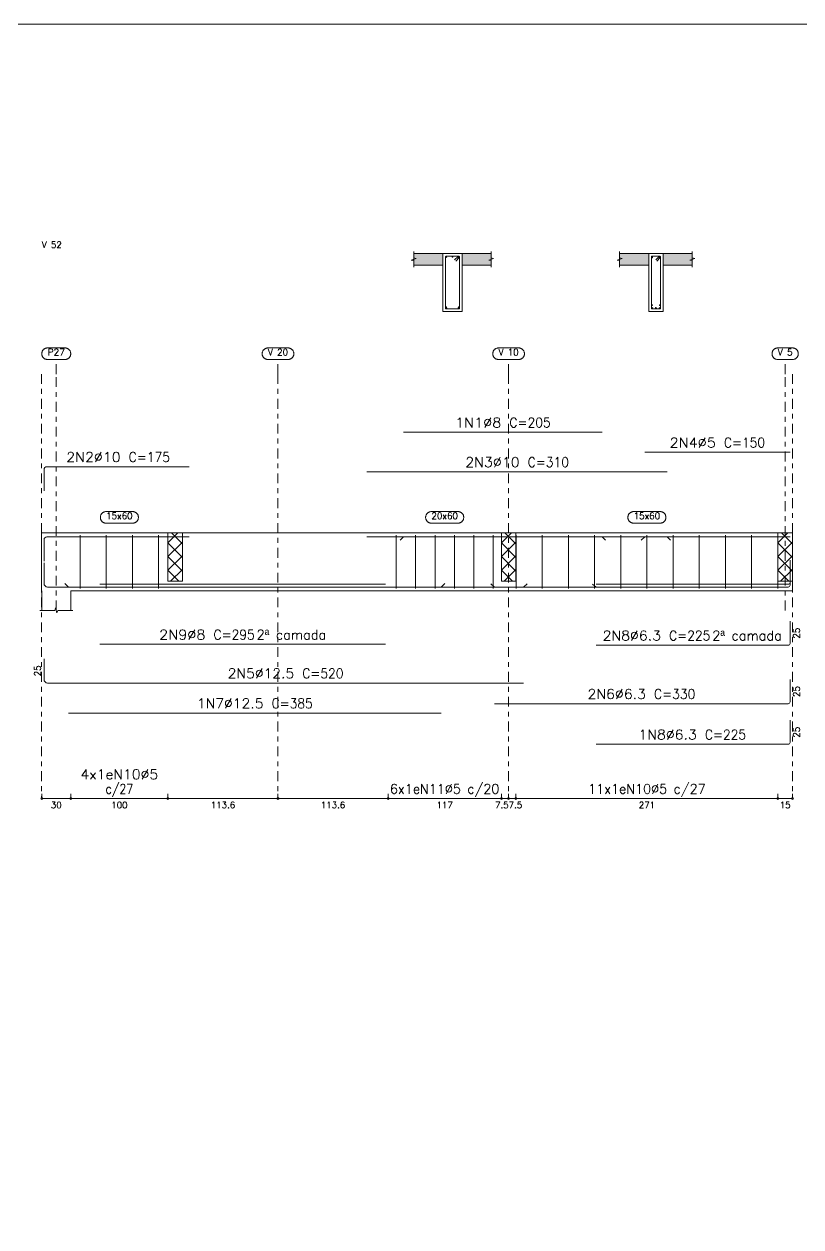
# Model space of a CAD drawing. Header units: millimetres. Extents: x 0 to 84, y 0 to 59.4.
# Drawn here: x 38.91 to 54.95, y 34.57 to 59.4 of the extents above; entities that cross this region are included whole.
import ezdxf
from ezdxf.enums import TextEntityAlignment as Align

# ---------------------------------------------------------------- set-up
doc = ezdxf.new("R2010")
doc.units = ezdxf.units.MM
doc.linetypes.add('CYPE_RAYAPUNTO', pattern=[0.4125, 0.2025, -0.105, 0, -0.105])
for name, color, linetype, lineweight in [('ARM_LONGITUDINAL_Ø10', 103, 'Continuous', 9), ('ARM_LONGITUDINAL_Ø12_5', 51, 'Continuous', 9), ('ARM_LONGITUDINAL_Ø5', 151, 'Continuous', 9), ('ARM_LONGITUDINAL_Ø6_3', 32, 'Continuous', 9), ('ARM_LONGITUDINAL_Ø8', 32, 'Continuous', 9), ('ARM_TRANSVERSAL_Ø5', 151, 'Continuous', 9), ('ELE_ARM_TRANS_TXT_EST', 3, 'Continuous', 9), ('ELE_CONT_NOS', 122, 'Continuous', 9), ('ELE_CONT_VIG_CONCRETO', 2, 'Continuous', 9), ('ELE_COT_COT_ANCORAGENS', 3, 'Continuous', 0), ('ELE_COT_COT_EST', 3, 'Continuous', 0), ('ELE_COT_COT_LIN_APOIOS', 2, 'CYPE_RAYAPUNTO', 0), ('ELE_COT_TEXTOS_ESTRIBOS', 122, 'Continuous', 0), ('ELE_REF_COT_LIN_AUX_COTA', 2, 'CYPE_RAYAPUNTO', 9), ('ELE_REF_NOME_PORTICO', 3, 'Continuous', 9), ('ELE_REF_REF_NOME', 3, 'Continuous', 9), ('ELE_REF_REF_REFERENCIA', 3, 'Continuous', 9), ('ELE_REF_TEXTO_REF_NOME', 3, 'Continuous', 9), ('ELE_REF_TEXTO_REF_REFERENCIA', 3, 'Continuous', 9), ('POR_ARM_LONG_ARM_TEXTOS', 3, 'Continuous', 9), ('POR_ARM_LONG_TXT_COMP', 3, 'Continuous', 9), ('POR_ARM_LONG_TXT_IND_LAYER_ARM_LONG', 3, 'Continuous', 9), ('QUAD_BORDA', 1, 'Continuous', 20), ('QUAD_LIMITES', 2, 'Continuous', 0), ('SEC_CONT_LAJES_CORTE', 8, 'Continuous', 9), ('SEC_CONT_VIG_CONCRETO_CORTE', 2, 'Continuous', 9)]:
    doc.layers.add(name, color=color, linetype=linetype, lineweight=lineweight)
doc.styles.add('CYPETXT', font='', dxfattribs={"height": 0.2})
doc.styles.get('CYPETXT').set_extended_font_data('romans')

msp = doc.modelspace()

# ---------------------------------------------------------------- hatches: boundary and pattern name
at = {"layer": 'SEC_CONT_LAJES_CORTE', "true_color": 0xdad7d3}
for points in [[(46.955, 54.663), (47.555, 54.663), (47.555, 54.423), (46.955, 54.423)], [(48.555, 54.663), (47.955, 54.663), (47.955, 54.423), (48.555, 54.423)], [(51.206, 54.663), (51.806, 54.663), (51.806, 54.423), (51.206, 54.423)], [(52.706, 54.663), (52.106, 54.663), (52.106, 54.423), (52.706, 54.423)]]:
    msp.add_hatch(color=254, dxfattribs=at).paths.add_polyline_path(points, flags=0)

# ---------------------------------------------------------------- linework, layer by layer
at = {"layer": 'ARM_LONGITUDINAL_Ø10'}
msp.add_line((52.189, 48.813), (52.259, 48.742), dxfattribs=at)
for points in [[(39.321, 49.761), (39.321, 50.201), (39.326, 50.224), (39.339, 50.243), (39.358, 50.256), (39.381, 50.261), (42.321, 50.261)], [(45.989, 50.155), (52.189, 50.155)], [(39.321, 48.313), (39.321, 48.753), (39.326, 48.776), (39.339, 48.795), (39.358, 48.808), (39.381, 48.813), (42.321, 48.813)], [(45.989, 48.813), (52.189, 48.813)]]:
    msp.add_lwpolyline(points, dxfattribs=at)
for centre in [(47.625, 54.593), (47.885, 54.593), (51.876, 54.593), (52.036, 54.593)]:
    msp.add_circle(centre, 0.01, dxfattribs=at)
at = {"layer": 'ARM_LONGITUDINAL_Ø12_5'}
for p, q in [((39.824, 47.777), (39.753, 47.848)), ((47.524, 47.777), (47.594, 47.848)), ((49.221, 47.777), (49.295, 47.844))]:
    msp.add_line(p, q, dxfattribs=at)
for points in [[(39.321, 48.277), (39.321, 47.852), (39.327, 47.823), (39.343, 47.799), (39.367, 47.783), (39.396, 47.777), (49.221, 47.777)], [(39.824, 47.777), (47.524, 47.777)], [(39.321, 46.295), (39.321, 45.87), (39.327, 45.841), (39.343, 45.817), (39.367, 45.8), (39.396, 45.795), (49.221, 45.795)], [(39.824, 45.175), (47.524, 45.175)]]:
    msp.add_lwpolyline(points, dxfattribs=at)
for centre in [(47.627, 53.535), (47.882, 53.535), (51.879, 53.535), (51.956, 53.535), (52.034, 53.535)]:
    msp.add_circle(centre, 0.0125, dxfattribs=at)
at = {"layer": 'ARM_LONGITUDINAL_Ø5'}
msp.add_line((51.724, 48.813), (51.653, 48.742), dxfattribs=at)
for points in [[(54.724, 50.559), (51.724, 50.559)], [(54.724, 48.813), (51.724, 48.813)]]:
    msp.add_lwpolyline(points, dxfattribs=at)
for centre in [(51.876, 54.578), (52.036, 54.578)]:
    msp.add_circle(centre, 0.005, dxfattribs=at)
at = {"layer": 'ARM_LONGITUDINAL_Ø6_3'}
for p, q in [((48.624, 47.777), (48.547, 47.842)), ((50.724, 47.777), (50.645, 47.838))]:
    msp.add_line(p, q, dxfattribs=at)
for points in [[(54.724, 48.277), (54.724, 47.815), (54.721, 47.8), (54.713, 47.788), (54.7, 47.78), (54.686, 47.777), (48.624, 47.777)], [(54.724, 48.333), (54.724, 47.871), (54.721, 47.856), (54.713, 47.844), (54.7, 47.836), (54.686, 47.833), (50.724, 47.833)], [(54.724, 48.277), (54.724, 47.815), (54.721, 47.8), (54.713, 47.788), (54.7, 47.78), (54.686, 47.777), (50.724, 47.777)], [(54.724, 47.075), (54.724, 46.613), (54.721, 46.598), (54.713, 46.586), (54.7, 46.578), (54.686, 46.575), (50.724, 46.575)], [(54.724, 45.868), (54.724, 45.405), (54.721, 45.391), (54.713, 45.379), (54.7, 45.37), (54.686, 45.368), (48.624, 45.368)], [(54.724, 45.03), (54.724, 44.568), (54.721, 44.554), (54.713, 44.541), (54.7, 44.533), (54.686, 44.53), (50.724, 44.53)]]:
    msp.add_lwpolyline(points, dxfattribs=at)
for centre in [(47.627, 53.554), (47.882, 53.554)]:
    msp.add_circle(centre, 0.0063, dxfattribs=at)
at = {"layer": 'ARM_LONGITUDINAL_Ø8'}
for p, q in [((46.745, 48.813), (46.675, 48.742)), ((50.845, 48.813), (50.916, 48.742))]:
    msp.add_line(p, q, dxfattribs=at)
for points in [[(46.745, 50.973), (50.845, 50.973)], [(46.745, 48.813), (50.845, 48.813)], [(46.374, 47.833), (40.474, 47.833)], [(46.374, 46.594), (40.474, 46.594)]]:
    msp.add_lwpolyline(points, dxfattribs=at)
for centre in [(47.755, 54.595), (51.874, 53.596), (52.038, 53.596)]:
    msp.add_circle(centre, 0.008, dxfattribs=at)
at = {"layer": 'ARM_TRANSVERSAL_Ø5'}
for p, q in [((40.067, 48.845), (40.067, 47.745)), ((40.607, 48.845), (40.607, 47.745)), ((41.147, 48.845), (41.147, 47.745)), ((41.687, 48.845), (41.687, 47.745)), ((46.594, 48.845), (46.594, 47.745)), ((46.994, 48.845), (46.994, 47.745)), ((47.394, 48.845), (47.394, 47.745)), ((47.794, 48.845), (47.794, 47.745)), ((48.194, 48.845), (48.194, 47.745)), ((48.594, 48.845), (48.594, 47.745)), ((49.069, 48.845), (49.069, 47.745)), ((49.609, 48.845), (49.609, 47.745)), ((50.149, 48.845), (50.149, 47.745)), ((50.689, 48.845), (50.689, 47.745)), ((51.229, 48.845), (51.229, 47.745)), ((51.769, 48.845), (51.769, 47.745)), ((52.309, 48.845), (52.309, 47.745)), ((52.849, 48.845), (52.849, 47.745)), ((53.389, 48.845), (53.389, 47.745)), ((53.929, 48.845), (53.929, 47.745)), ((54.469, 48.845), (54.469, 47.745))]:
    msp.add_line(p, q, dxfattribs=at)
for points in [[(47.824, 54.507), (47.894, 54.578), (47.897, 54.58), (47.898, 54.583), (47.899, 54.587), (47.9, 54.59), (47.899, 54.594), (47.898, 54.597), (47.897, 54.6), (47.894, 54.603), (47.892, 54.605), (47.889, 54.606), (47.885, 54.607), (47.882, 54.608), (47.627, 54.608), (47.62, 54.606), (47.615, 54.603), (47.611, 54.597), (47.61, 54.59), (47.61, 53.535), (47.611, 53.528), (47.615, 53.523), (47.62, 53.519), (47.627, 53.518), (47.882, 53.518), (47.889, 53.519), (47.894, 53.523), (47.898, 53.528), (47.9, 53.535), (47.9, 54.59), (47.899, 54.594), (47.898, 54.597), (47.897, 54.6), (47.894, 54.603), (47.892, 54.605), (47.889, 54.606), (47.885, 54.607), (47.882, 54.608), (47.879, 54.607), (47.875, 54.606), (47.872, 54.605), (47.87, 54.603), (47.799, 54.532)], [(51.975, 54.507), (52.046, 54.578), (52.048, 54.58), (52.05, 54.583), (52.051, 54.587), (52.051, 54.59), (52.051, 54.594), (52.05, 54.597), (52.048, 54.6), (52.046, 54.603), (52.043, 54.605), (52.04, 54.606), (52.037, 54.607), (52.034, 54.608), (51.879, 54.608), (51.872, 54.606), (51.866, 54.603), (51.862, 54.597), (51.861, 54.59), (51.861, 53.535), (51.862, 53.528), (51.866, 53.523), (51.872, 53.519), (51.879, 53.518), (52.034, 53.518), (52.04, 53.519), (52.046, 53.523), (52.05, 53.528), (52.051, 53.535), (52.051, 54.59), (52.051, 54.594), (52.05, 54.597), (52.048, 54.6), (52.046, 54.603), (52.043, 54.605), (52.04, 54.606), (52.037, 54.607), (52.034, 54.608), (52.03, 54.607), (52.027, 54.606), (52.024, 54.605), (52.021, 54.603), (51.951, 54.532)]]:
    msp.add_lwpolyline(points, dxfattribs=at)
at = {"layer": 'ELE_CONT_NOS'}
for p, q in [((41.88, 48.895), (41.88, 48.895)), ((46.424, 48.895), (46.424, 48.895)), ((48.764, 48.895), (48.764, 48.895)), ((49.064, 48.895), (49.064, 48.895)), ((54.774, 48.895), (54.774, 47.695)), ((39.274, 47.695), (39.274, 47.295)), ((39.874, 47.695), (39.874, 47.295)), ((41.88, 47.695), (41.88, 47.695)), ((46.424, 47.695), (46.424, 47.695)), ((48.764, 47.695), (48.764, 47.695)), ((49.064, 47.695), (49.064, 47.695))]:
    msp.add_line(p, q, dxfattribs=at)
at = {"layer": 'ELE_CONT_NOS', "lineweight": 0}
for p, q in [((41.88, 48.688), (42.087, 48.895)), ((41.88, 48.405), (42.18, 48.705)), ((42.18, 48.388), (41.88, 48.688)), ((42.18, 48.671), (41.956, 48.895)), ((48.764, 48.688), (48.971, 48.895)), ((48.764, 48.405), (49.064, 48.705)), ((49.064, 48.388), (48.764, 48.688)), ((49.064, 48.671), (48.839, 48.895)), ((54.474, 48.688), (54.681, 48.895)), ((54.474, 48.405), (54.774, 48.705)), ((54.774, 48.388), (54.474, 48.688)), ((54.774, 48.671), (54.549, 48.895)), ((41.88, 48.122), (42.18, 48.422)), ((42.18, 48.105), (41.88, 48.405)), ((48.764, 48.122), (49.064, 48.422)), ((49.064, 48.105), (48.764, 48.405)), ((54.474, 48.122), (54.774, 48.422)), ((54.774, 48.105), (54.474, 48.405)), ((42.107, 47.895), (41.88, 48.122)), ((41.936, 47.895), (42.18, 48.139)), ((48.991, 47.895), (48.764, 48.122)), ((48.819, 47.895), (49.064, 48.139)), ((54.701, 47.895), (54.474, 48.122)), ((54.529, 47.895), (54.774, 48.139))]:
    msp.add_line(p, q, dxfattribs=at)
at = {"layer": 'ELE_CONT_NOS'}
for points in [[(39.874, 48.895), (39.274, 48.895), (39.271, 48.895), (39.271, 47.695), (39.274, 47.695)], [(41.88, 48.895), (46.424, 48.895)], [(48.764, 48.895), (49.064, 48.895)], [(54.474, 48.895), (54.774, 48.895)], [(41.88, 47.695), (46.424, 47.695)], [(48.764, 47.695), (49.064, 47.695)], [(54.474, 47.695), (54.774, 47.695)], [(39.234, 47.295), (39.544, 47.295), (39.559, 47.345), (39.589, 47.245), (39.604, 47.295), (39.914, 47.295)]]:
    msp.add_lwpolyline(points, dxfattribs=at)
at = {"layer": 'ELE_CONT_NOS', "lineweight": 0}
for points in [[(41.88, 48.895), (41.88, 47.895), (42.18, 47.895), (42.18, 48.895), (41.88, 48.895)], [(48.764, 48.895), (48.764, 47.895), (49.064, 47.895), (49.064, 48.895), (48.764, 48.895)], [(54.474, 48.895), (54.474, 47.895), (54.774, 47.895), (54.774, 48.895), (54.474, 48.895)]]:
    msp.add_lwpolyline(points, close=True, dxfattribs=at)
at = {"layer": 'ELE_CONT_VIG_CONCRETO'}
for p, q in [((39.874, 48.895), (41.88, 48.895)), ((46.424, 48.895), (48.764, 48.895)), ((49.064, 48.895), (54.474, 48.895)), ((39.874, 47.695), (41.88, 47.695)), ((46.424, 47.695), (48.764, 47.695)), ((49.064, 47.695), (54.474, 47.695))]:
    msp.add_line(p, q, dxfattribs=at)
at = {"layer": 'ELE_COT_COT_EST'}
for p, q in [((39.274, 43.41), (39.274, 43.51)), ((39.874, 43.41), (39.874, 43.51)), ((41.88, 43.41), (41.88, 43.51)), ((44.152, 43.41), (44.152, 43.51)), ((46.424, 43.41), (46.424, 43.51)), ((48.764, 43.41), (48.764, 43.51)), ((48.914, 43.41), (48.914, 43.51)), ((49.064, 43.41), (49.064, 43.51)), ((54.474, 43.41), (54.474, 43.51))]:
    msp.add_line(p, q, dxfattribs=at)
for points in [[(39.274, 43.41), (39.874, 43.41), (39.874, 43.51)], [(39.874, 43.41), (41.88, 43.41), (41.88, 43.51)], [(41.88, 43.41), (44.152, 43.41), (44.152, 43.51)], [(44.152, 43.41), (46.424, 43.41), (46.424, 43.51)], [(46.424, 43.41), (48.764, 43.41), (48.764, 43.51)], [(48.764, 43.41), (48.914, 43.41), (48.914, 43.51)], [(48.914, 43.41), (49.064, 43.41), (49.064, 43.51)], [(49.064, 43.41), (54.474, 43.41), (54.474, 43.51)], [(54.474, 43.41), (54.774, 43.41), (54.774, 43.51)]]:
    msp.add_lwpolyline(points, dxfattribs=at)
for centre in [(39.274, 43.41), (39.874, 43.41), (39.874, 43.41), (41.88, 43.41), (41.88, 43.41), (44.152, 43.41), (44.152, 43.41), (46.424, 43.41), (46.424, 43.41), (48.764, 43.41), (48.764, 43.41), (48.914, 43.41), (48.914, 43.41), (49.064, 43.41), (49.064, 43.41), (54.474, 43.41), (54.474, 43.41), (54.774, 43.41)]:
    msp.add_circle(centre, 0.02, dxfattribs=at)
at = {"layer": 'ELE_COT_COT_LIN_APOIOS'}
for p, q in [((39.271, 52.173), (39.271, 43.41)), ((44.152, 52.173), (44.152, 43.41)), ((48.914, 52.173), (48.914, 43.41)), ((54.774, 52.173), (54.774, 43.41))]:
    msp.add_line(p, q, dxfattribs=at)
at = {"layer": 'ELE_REF_COT_LIN_AUX_COTA'}
for p, q in [((39.574, 52.173), (39.574, 52.473)), ((44.152, 52.173), (44.152, 52.473)), ((48.914, 52.173), (48.914, 52.473)), ((54.624, 52.173), (54.624, 52.473)), ((39.574, 47.295), (39.574, 52.173)), ((54.624, 47.295), (54.624, 52.173))]:
    msp.add_line(p, q, dxfattribs=at)
at = {"layer": 'ELE_REF_REF_NOME'}
for points in [[(41.15, 49.335), (41.158, 49.335), (41.166, 49.334), (41.174, 49.332), (41.182, 49.331), (41.189, 49.328), (41.197, 49.325), (41.204, 49.322), (41.211, 49.318), (41.218, 49.314), (41.224, 49.309), (41.23, 49.304), (41.236, 49.298), (41.242, 49.292), (41.247, 49.286), (41.251, 49.279), (41.255, 49.272), (41.259, 49.265), (41.262, 49.258), (41.265, 49.25), (41.267, 49.243), (41.268, 49.235), (41.269, 49.227), (41.27, 49.219), (41.27, 49.211), (41.269, 49.203), (41.268, 49.195), (41.267, 49.187), (41.265, 49.179), (41.262, 49.172), (41.259, 49.164), (41.255, 49.157), (41.251, 49.15), (41.247, 49.144), (41.242, 49.137), (41.236, 49.131), (41.23, 49.126), (41.224, 49.121), (41.218, 49.116), (41.211, 49.112), (41.204, 49.108), (41.197, 49.104), (41.189, 49.101), (41.182, 49.099), (41.174, 49.097), (41.166, 49.096), (41.158, 49.095), (41.15, 49.095), (40.604, 49.095), (40.596, 49.095), (40.588, 49.096), (40.58, 49.097), (40.572, 49.099), (40.565, 49.101), (40.557, 49.104), (40.55, 49.108), (40.543, 49.112), (40.536, 49.116), (40.53, 49.121), (40.523, 49.126), (40.518, 49.131), (40.512, 49.137), (40.507, 49.144), (40.503, 49.15), (40.499, 49.157), (40.495, 49.164), (40.492, 49.172), (40.489, 49.179), (40.487, 49.187), (40.486, 49.195), (40.485, 49.203), (40.484, 49.211), (40.484, 49.219), (40.485, 49.227), (40.486, 49.235), (40.487, 49.243), (40.489, 49.25), (40.492, 49.258), (40.495, 49.265), (40.499, 49.272), (40.503, 49.279), (40.507, 49.286), (40.512, 49.292), (40.518, 49.298), (40.523, 49.304), (40.53, 49.309), (40.536, 49.314), (40.543, 49.318), (40.55, 49.322), (40.557, 49.325), (40.565, 49.328), (40.572, 49.331), (40.58, 49.332), (40.588, 49.334), (40.596, 49.335), (40.604, 49.335), (41.15, 49.335)], [(47.867, 49.335), (47.875, 49.335), (47.883, 49.334), (47.891, 49.332), (47.898, 49.331), (47.906, 49.328), (47.913, 49.325), (47.921, 49.322), (47.928, 49.318), (47.935, 49.314), (47.941, 49.309), (47.947, 49.304), (47.953, 49.298), (47.958, 49.292), (47.963, 49.286), (47.968, 49.279), (47.972, 49.272), (47.975, 49.265), (47.979, 49.258), (47.981, 49.25), (47.983, 49.243), (47.985, 49.235), (47.986, 49.227), (47.987, 49.219), (47.987, 49.211), (47.986, 49.203), (47.985, 49.195), (47.983, 49.187), (47.981, 49.179), (47.979, 49.172), (47.975, 49.164), (47.972, 49.157), (47.968, 49.15), (47.963, 49.144), (47.958, 49.137), (47.953, 49.131), (47.947, 49.126), (47.941, 49.121), (47.935, 49.116), (47.928, 49.112), (47.921, 49.108), (47.913, 49.104), (47.906, 49.101), (47.898, 49.099), (47.891, 49.097), (47.883, 49.096), (47.875, 49.095), (47.867, 49.095), (47.321, 49.095), (47.313, 49.095), (47.305, 49.096), (47.297, 49.097), (47.289, 49.099), (47.281, 49.101), (47.274, 49.104), (47.267, 49.108), (47.259, 49.112), (47.253, 49.116), (47.246, 49.121), (47.24, 49.126), (47.234, 49.131), (47.229, 49.137), (47.224, 49.144), (47.219, 49.15), (47.215, 49.157), (47.212, 49.164), (47.209, 49.172), (47.206, 49.179), (47.204, 49.187), (47.202, 49.195), (47.201, 49.203), (47.201, 49.211), (47.201, 49.219), (47.201, 49.227), (47.202, 49.235), (47.204, 49.243), (47.206, 49.25), (47.209, 49.258), (47.212, 49.265), (47.215, 49.272), (47.219, 49.279), (47.224, 49.286), (47.229, 49.292), (47.234, 49.298), (47.24, 49.304), (47.246, 49.309), (47.253, 49.314), (47.259, 49.318), (47.267, 49.322), (47.274, 49.325), (47.281, 49.328), (47.289, 49.331), (47.297, 49.332), (47.305, 49.334), (47.313, 49.335), (47.321, 49.335), (47.867, 49.335)], [(52.042, 49.335), (52.05, 49.335), (52.058, 49.334), (52.066, 49.332), (52.073, 49.331), (52.081, 49.328), (52.088, 49.325), (52.096, 49.322), (52.103, 49.318), (52.11, 49.314), (52.116, 49.309), (52.122, 49.304), (52.128, 49.298), (52.133, 49.292), (52.138, 49.286), (52.143, 49.279), (52.147, 49.272), (52.15, 49.265), (52.154, 49.258), (52.156, 49.25), (52.158, 49.243), (52.16, 49.235), (52.161, 49.227), (52.162, 49.219), (52.162, 49.211), (52.161, 49.203), (52.16, 49.195), (52.158, 49.187), (52.156, 49.179), (52.154, 49.172), (52.15, 49.164), (52.147, 49.157), (52.143, 49.15), (52.138, 49.144), (52.133, 49.137), (52.128, 49.131), (52.122, 49.126), (52.116, 49.121), (52.11, 49.116), (52.103, 49.112), (52.096, 49.108), (52.088, 49.104), (52.081, 49.101), (52.073, 49.099), (52.066, 49.097), (52.058, 49.096), (52.05, 49.095), (52.042, 49.095), (51.496, 49.095), (51.488, 49.095), (51.48, 49.096), (51.472, 49.097), (51.464, 49.099), (51.456, 49.101), (51.449, 49.104), (51.442, 49.108), (51.434, 49.112), (51.428, 49.116), (51.421, 49.121), (51.415, 49.126), (51.409, 49.131), (51.404, 49.137), (51.399, 49.144), (51.394, 49.15), (51.39, 49.157), (51.387, 49.164), (51.384, 49.172), (51.381, 49.179), (51.379, 49.187), (51.377, 49.195), (51.376, 49.203), (51.376, 49.211), (51.376, 49.219), (51.376, 49.227), (51.377, 49.235), (51.379, 49.243), (51.381, 49.25), (51.384, 49.258), (51.387, 49.265), (51.39, 49.272), (51.394, 49.279), (51.399, 49.286), (51.404, 49.292), (51.409, 49.298), (51.415, 49.304), (51.421, 49.309), (51.428, 49.314), (51.434, 49.318), (51.442, 49.322), (51.449, 49.325), (51.456, 49.328), (51.464, 49.331), (51.472, 49.332), (51.48, 49.334), (51.488, 49.335), (51.496, 49.335), (52.042, 49.335)]]:
    msp.add_lwpolyline(points, close=True, dxfattribs=at)
at = {"layer": 'ELE_REF_REF_REFERENCIA'}
for points in [[(39.753, 52.713), (39.761, 52.713), (39.769, 52.712), (39.777, 52.711), (39.784, 52.709), (39.792, 52.707), (39.799, 52.704), (39.807, 52.7), (39.814, 52.697), (39.821, 52.692), (39.827, 52.687), (39.833, 52.682), (39.839, 52.677), (39.844, 52.671), (39.849, 52.665), (39.854, 52.658), (39.858, 52.651), (39.861, 52.644), (39.865, 52.636), (39.867, 52.629), (39.869, 52.621), (39.871, 52.613), (39.872, 52.605), (39.873, 52.597), (39.873, 52.589), (39.872, 52.581), (39.871, 52.573), (39.869, 52.566), (39.867, 52.558), (39.865, 52.55), (39.861, 52.543), (39.858, 52.536), (39.854, 52.529), (39.849, 52.522), (39.844, 52.516), (39.839, 52.51), (39.833, 52.504), (39.827, 52.499), (39.821, 52.494), (39.814, 52.49), (39.807, 52.486), (39.799, 52.483), (39.792, 52.48), (39.784, 52.478), (39.777, 52.476), (39.769, 52.474), (39.761, 52.474), (39.753, 52.473), (39.395, 52.473), (39.387, 52.474), (39.379, 52.474), (39.371, 52.476), (39.363, 52.478), (39.355, 52.48), (39.348, 52.483), (39.341, 52.486), (39.333, 52.49), (39.327, 52.494), (39.32, 52.499), (39.314, 52.504), (39.308, 52.51), (39.303, 52.516), (39.298, 52.522), (39.293, 52.529), (39.289, 52.536), (39.286, 52.543), (39.283, 52.55), (39.28, 52.558), (39.278, 52.566), (39.276, 52.573), (39.275, 52.581), (39.275, 52.589), (39.275, 52.597), (39.275, 52.605), (39.276, 52.613), (39.278, 52.621), (39.28, 52.629), (39.283, 52.636), (39.286, 52.644), (39.289, 52.651), (39.293, 52.658), (39.298, 52.665), (39.303, 52.671), (39.308, 52.677), (39.314, 52.682), (39.32, 52.687), (39.327, 52.692), (39.333, 52.697), (39.341, 52.7), (39.348, 52.704), (39.355, 52.707), (39.363, 52.709), (39.371, 52.711), (39.379, 52.712), (39.387, 52.713), (39.395, 52.713), (39.753, 52.713)], [(44.359, 52.713), (44.367, 52.713), (44.375, 52.712), (44.383, 52.711), (44.391, 52.709), (44.398, 52.707), (44.406, 52.704), (44.413, 52.7), (44.42, 52.697), (44.427, 52.692), (44.433, 52.687), (44.439, 52.682), (44.445, 52.677), (44.451, 52.671), (44.456, 52.665), (44.46, 52.658), (44.464, 52.651), (44.468, 52.644), (44.471, 52.636), (44.474, 52.629), (44.476, 52.621), (44.477, 52.613), (44.478, 52.605), (44.479, 52.597), (44.479, 52.589), (44.478, 52.581), (44.477, 52.573), (44.476, 52.566), (44.474, 52.558), (44.471, 52.55), (44.468, 52.543), (44.464, 52.536), (44.46, 52.529), (44.456, 52.522), (44.451, 52.516), (44.445, 52.51), (44.439, 52.504), (44.433, 52.499), (44.427, 52.494), (44.42, 52.49), (44.413, 52.486), (44.406, 52.483), (44.398, 52.48), (44.391, 52.478), (44.383, 52.476), (44.375, 52.474), (44.367, 52.474), (44.359, 52.473), (43.945, 52.473), (43.937, 52.474), (43.929, 52.474), (43.921, 52.476), (43.913, 52.478), (43.906, 52.48), (43.898, 52.483), (43.891, 52.486), (43.884, 52.49), (43.877, 52.494), (43.871, 52.499), (43.864, 52.504), (43.859, 52.51), (43.853, 52.516), (43.848, 52.522), (43.844, 52.529), (43.84, 52.536), (43.836, 52.543), (43.833, 52.55), (43.83, 52.558), (43.828, 52.566), (43.827, 52.573), (43.826, 52.581), (43.825, 52.589), (43.825, 52.597), (43.826, 52.605), (43.827, 52.613), (43.828, 52.621), (43.83, 52.629), (43.833, 52.636), (43.836, 52.644), (43.84, 52.651), (43.844, 52.658), (43.848, 52.665), (43.853, 52.671), (43.859, 52.677), (43.864, 52.682), (43.871, 52.687), (43.877, 52.692), (43.884, 52.697), (43.891, 52.7), (43.898, 52.704), (43.906, 52.707), (43.913, 52.709), (43.921, 52.711), (43.929, 52.712), (43.937, 52.713), (43.945, 52.713), (44.359, 52.713)], [(49.121, 52.713), (49.129, 52.713), (49.137, 52.712), (49.145, 52.711), (49.152, 52.709), (49.16, 52.707), (49.167, 52.704), (49.175, 52.7), (49.182, 52.697), (49.189, 52.692), (49.195, 52.687), (49.201, 52.682), (49.207, 52.677), (49.212, 52.671), (49.217, 52.665), (49.222, 52.658), (49.226, 52.651), (49.229, 52.644), (49.233, 52.636), (49.235, 52.629), (49.237, 52.621), (49.239, 52.613), (49.24, 52.605), (49.241, 52.597), (49.241, 52.589), (49.24, 52.581), (49.239, 52.573), (49.237, 52.566), (49.235, 52.558), (49.233, 52.55), (49.229, 52.543), (49.226, 52.536), (49.222, 52.529), (49.217, 52.522), (49.212, 52.516), (49.207, 52.51), (49.201, 52.504), (49.195, 52.499), (49.189, 52.494), (49.182, 52.49), (49.175, 52.486), (49.167, 52.483), (49.16, 52.48), (49.152, 52.478), (49.145, 52.476), (49.137, 52.474), (49.129, 52.474), (49.121, 52.473), (48.707, 52.473), (48.699, 52.474), (48.691, 52.474), (48.683, 52.476), (48.675, 52.478), (48.667, 52.48), (48.66, 52.483), (48.653, 52.486), (48.645, 52.49), (48.639, 52.494), (48.632, 52.499), (48.626, 52.504), (48.62, 52.51), (48.615, 52.516), (48.61, 52.522), (48.605, 52.529), (48.601, 52.536), (48.598, 52.543), (48.595, 52.55), (48.592, 52.558), (48.59, 52.566), (48.588, 52.573), (48.587, 52.581), (48.587, 52.589), (48.587, 52.597), (48.587, 52.605), (48.588, 52.613), (48.59, 52.621), (48.592, 52.629), (48.595, 52.636), (48.598, 52.644), (48.601, 52.651), (48.605, 52.658), (48.61, 52.665), (48.615, 52.671), (48.62, 52.677), (48.626, 52.682), (48.632, 52.687), (48.639, 52.692), (48.645, 52.697), (48.653, 52.7), (48.66, 52.704), (48.667, 52.707), (48.675, 52.709), (48.683, 52.711), (48.691, 52.712), (48.699, 52.713), (48.707, 52.713), (49.121, 52.713)], [(54.775, 52.713), (54.783, 52.713), (54.791, 52.712), (54.799, 52.711), (54.806, 52.709), (54.814, 52.707), (54.821, 52.704), (54.829, 52.7), (54.836, 52.697), (54.843, 52.692), (54.849, 52.687), (54.855, 52.682), (54.861, 52.677), (54.866, 52.671), (54.871, 52.665), (54.876, 52.658), (54.88, 52.651), (54.883, 52.644), (54.887, 52.636), (54.889, 52.629), (54.891, 52.621), (54.893, 52.613), (54.894, 52.605), (54.895, 52.597), (54.895, 52.589), (54.894, 52.581), (54.893, 52.573), (54.891, 52.566), (54.889, 52.558), (54.887, 52.55), (54.883, 52.543), (54.88, 52.536), (54.876, 52.529), (54.871, 52.522), (54.866, 52.516), (54.861, 52.51), (54.855, 52.504), (54.849, 52.499), (54.843, 52.494), (54.836, 52.49), (54.829, 52.486), (54.821, 52.483), (54.814, 52.48), (54.806, 52.478), (54.799, 52.476), (54.791, 52.474), (54.783, 52.474), (54.775, 52.473), (54.473, 52.473), (54.465, 52.474), (54.457, 52.474), (54.449, 52.476), (54.441, 52.478), (54.433, 52.48), (54.426, 52.483), (54.419, 52.486), (54.411, 52.49), (54.405, 52.494), (54.398, 52.499), (54.392, 52.504), (54.386, 52.51), (54.381, 52.516), (54.376, 52.522), (54.371, 52.529), (54.367, 52.536), (54.364, 52.543), (54.361, 52.55), (54.358, 52.558), (54.356, 52.566), (54.354, 52.573), (54.353, 52.581), (54.353, 52.589), (54.353, 52.597), (54.353, 52.605), (54.354, 52.613), (54.356, 52.621), (54.358, 52.629), (54.361, 52.636), (54.364, 52.644), (54.367, 52.651), (54.371, 52.658), (54.376, 52.665), (54.381, 52.671), (54.386, 52.677), (54.392, 52.682), (54.398, 52.687), (54.405, 52.692), (54.411, 52.697), (54.419, 52.7), (54.426, 52.704), (54.433, 52.707), (54.441, 52.709), (54.449, 52.711), (54.457, 52.712), (54.465, 52.713), (54.473, 52.713), (54.775, 52.713)]]:
    msp.add_lwpolyline(points, close=True, dxfattribs=at)
at = {"layer": 'QUAD_BORDA'}
msp.add_lwpolyline([(0, 0), (84, 0), (84, 59.4), (0, 59.4), (0, 0)], close=True, dxfattribs=at)
at = {"layer": 'QUAD_LIMITES'}
msp.add_lwpolyline([(0, 0), (84, 0), (84, 59.4), (0, 59.4), (0, 0)], close=True, dxfattribs=at)
at = {"layer": 'SEC_CONT_LAJES_CORTE'}
for points in [[(46.955, 54.703), (46.955, 54.573), (47.005, 54.558), (46.905, 54.528), (46.955, 54.513), (46.955, 54.383)], [(46.955, 54.663), (47.555, 54.663), (47.555, 54.423), (46.955, 54.423)], [(48.555, 54.663), (47.955, 54.663), (47.955, 54.423), (48.555, 54.423)], [(48.555, 54.703), (48.555, 54.573), (48.605, 54.558), (48.505, 54.528), (48.555, 54.513), (48.555, 54.383)], [(51.206, 54.703), (51.206, 54.573), (51.256, 54.558), (51.156, 54.528), (51.206, 54.513), (51.206, 54.383)], [(51.206, 54.663), (51.806, 54.663), (51.806, 54.423), (51.206, 54.423)], [(52.706, 54.663), (52.106, 54.663), (52.106, 54.423), (52.706, 54.423)], [(52.706, 54.703), (52.706, 54.573), (52.756, 54.558), (52.656, 54.528), (52.706, 54.513), (52.706, 54.383)]]:
    msp.add_lwpolyline(points, dxfattribs=at)
at = {"layer": 'SEC_CONT_LAJES_CORTE', "color": 254, "true_color": 0xdad7d3}
for points in [[(46.955, 54.663), (47.555, 54.663), (47.555, 54.423), (46.955, 54.423)], [(48.555, 54.663), (47.955, 54.663), (47.955, 54.423), (48.555, 54.423)], [(51.206, 54.663), (51.806, 54.663), (51.806, 54.423), (51.206, 54.423)], [(52.706, 54.663), (52.106, 54.663), (52.106, 54.423), (52.706, 54.423)]]:
    msp.add_lwpolyline(points, close=True, dxfattribs=at)
at = {"layer": 'SEC_CONT_VIG_CONCRETO_CORTE'}
for points in [[(47.955, 54.663), (47.555, 54.663), (47.555, 53.463), (47.955, 53.463), (47.955, 54.663)], [(52.106, 54.663), (51.806, 54.663), (51.806, 53.463), (52.106, 53.463), (52.106, 54.663)]]:
    msp.add_lwpolyline(points, close=True, dxfattribs=at)

# ---------------------------------------------------------------- texts
at = {"layer": 'ELE_ARM_TRANS_TXT_EST', "style": 'CYPETXT'}
for s, width, p, p2 in [('4x1eN10%%c5', 0.930974, (40.074, 43.81), (41.679, 43.81)), ('c/27', 0.739875, (40.592, 43.51), (41.162, 43.51)), ('6x1eN11%%c5 c/20', 0.837784, (46.464, 43.51), (48.723, 43.51)), ('11x1eN10%%c5 c/27', 0.840083, (50.555, 43.51), (52.982, 43.51))]:
    msp.add_text(s, height=0.2, dxfattribs=dict(at, width=width)).set_placement(p, p2, align=Align.FIT)
at = {"layer": 'ELE_COT_COT_ANCORAGENS', "style": 'CYPETXT', "width": 0.872274}
for p, p2 in [((54.924, 46.713), (54.924, 46.937)), ((39.254, 45.933), (39.254, 46.157)), ((54.924, 45.506), (54.924, 45.73)), ((54.924, 44.668), (54.924, 44.892))]:
    msp.add_text('25', height=0.1333, rotation=90, dxfattribs=at).set_placement(p, p2, align=Align.FIT)
at = {"layer": 'ELE_COT_TEXTOS_ESTRIBOS', "style": 'CYPETXT'}
for s, width, p, p2 in [('30', 0.872274, (39.462, 43.21), (39.686, 43.21)), ('100', 0.872274, (40.709, 43.21), (41.045, 43.21)), ('113.6', 0.869965, (42.764, 43.21), (43.268, 43.21)), ('113.6', 0.869965, (45.036, 43.21), (45.54, 43.21)), ('117', 0.872274, (47.426, 43.21), (47.762, 43.21)), ('7.5', 0.868127, (48.634, 43.21), (48.914, 43.21)), ('7.5', 0.868127, (48.914, 43.21), (49.194, 43.21)), ('271', 0.872274, (51.601, 43.21), (51.937, 43.21)), ('15', 0.872274, (54.512, 43.21), (54.736, 43.21))]:
    msp.add_text(s, height=0.1333, dxfattribs=dict(at, width=width)).set_placement(p, p2, align=Align.FIT)
at = {"layer": 'ELE_REF_NOME_PORTICO', "style": 'CYPETXT', "width": 0.816032}
msp.add_text('V 52', height=0.1333, dxfattribs=at).set_placement((39.274, 54.777), (39.688, 54.777), align=Align.FIT)
at = {"layer": 'ELE_REF_TEXTO_REF_NOME', "style": 'CYPETXT', "width": 0.876123}
for s, p, p2 in [('15x60', (40.604, 49.181), (41.15, 49.181)), ('20x60', (47.321, 49.181), (47.867, 49.181)), ('15x60', (51.496, 49.181), (52.042, 49.181))]:
    msp.add_text(s, height=0.1333, dxfattribs=at).set_placement(p, p2, align=Align.FIT)
at = {"layer": 'ELE_REF_TEXTO_REF_REFERENCIA', "style": 'CYPETXT'}
for s, width, p, p2 in [('P27', 0.91451, (39.395, 52.56), (39.753, 52.56)), ('V 20', 0.816032, (43.945, 52.56), (44.359, 52.56)), ('V 10', 0.816032, (48.707, 52.56), (49.121, 52.56)), ('V 5', 0.796974, (54.473, 52.56), (54.775, 52.56))]:
    msp.add_text(s, height=0.1333, dxfattribs=dict(at, width=width)).set_placement(p, p2, align=Align.FIT)
at = {"layer": 'POR_ARM_LONG_ARM_TEXTOS', "style": 'CYPETXT'}
for s, width, p, p2 in [('1N1%%c8', 0.953428, (47.809, 51.073), (48.763, 51.073)), ('2N4%%c5', 0.953428, (52.238, 50.659), (53.192, 50.659)), ('2N2%%c10', 0.940329, (39.781, 50.361), (40.903, 50.361)), ('2N3%%c10', 0.940329, (48.019, 50.255), (49.141, 50.255)), ('2N9%%c8', 0.953428, (41.699, 46.694), (42.653, 46.694)), ('2N8%%c6.3', 0.933581, (50.854, 46.675), (52.06, 46.675)), ('2N5%%c12.5', 0.925627, (43.113, 45.895), (44.487, 45.895)), ('1N7%%c12.5', 0.925627, (42.478, 45.275), (43.852, 45.275)), ('2N6%%c6.3', 0.933581, (50.543, 45.468), (51.749, 45.468)), ('1N8%%c6.3', 0.933581, (51.593, 44.63), (52.799, 44.63))]:
    msp.add_text(s, height=0.2, dxfattribs=dict(at, width=width)).set_placement(p, p2, align=Align.FIT)
at = {"layer": 'POR_ARM_LONG_TXT_COMP', "style": 'CYPETXT', "width": 0.770929}
for s, p, p2 in [(' C=205', (48.803, 51.073), (49.781, 51.073)), (' C=150', (53.232, 50.659), (54.21, 50.659)), (' C=175', (40.943, 50.361), (41.921, 50.361)), (' C=310', (49.181, 50.255), (50.159, 50.255)), (' C=295', (42.693, 46.694), (43.671, 46.694)), (' C=225', (52.1, 46.675), (53.078, 46.675)), (' C=520', (44.527, 45.895), (45.505, 45.895)), (' C=385', (43.892, 45.275), (44.87, 45.275)), (' C=330', (51.789, 45.468), (52.767, 45.468)), (' C=225', (52.839, 44.63), (53.817, 44.63))]:
    msp.add_text(s, height=0.2, dxfattribs=at).set_placement(p, p2, align=Align.FIT)
at = {"layer": 'POR_ARM_LONG_TXT_IND_LAYER_ARM_LONG', "style": 'CYPETXT', "width": 0.837999}
for p, p2 in [((43.711, 46.694), (45.148, 46.694)), ((53.118, 46.675), (54.555, 46.675))]:
    msp.add_text('2ª camada', height=0.2, dxfattribs=at).set_placement(p, p2, align=Align.FIT)

doc.saveas('drawing.dxf')
